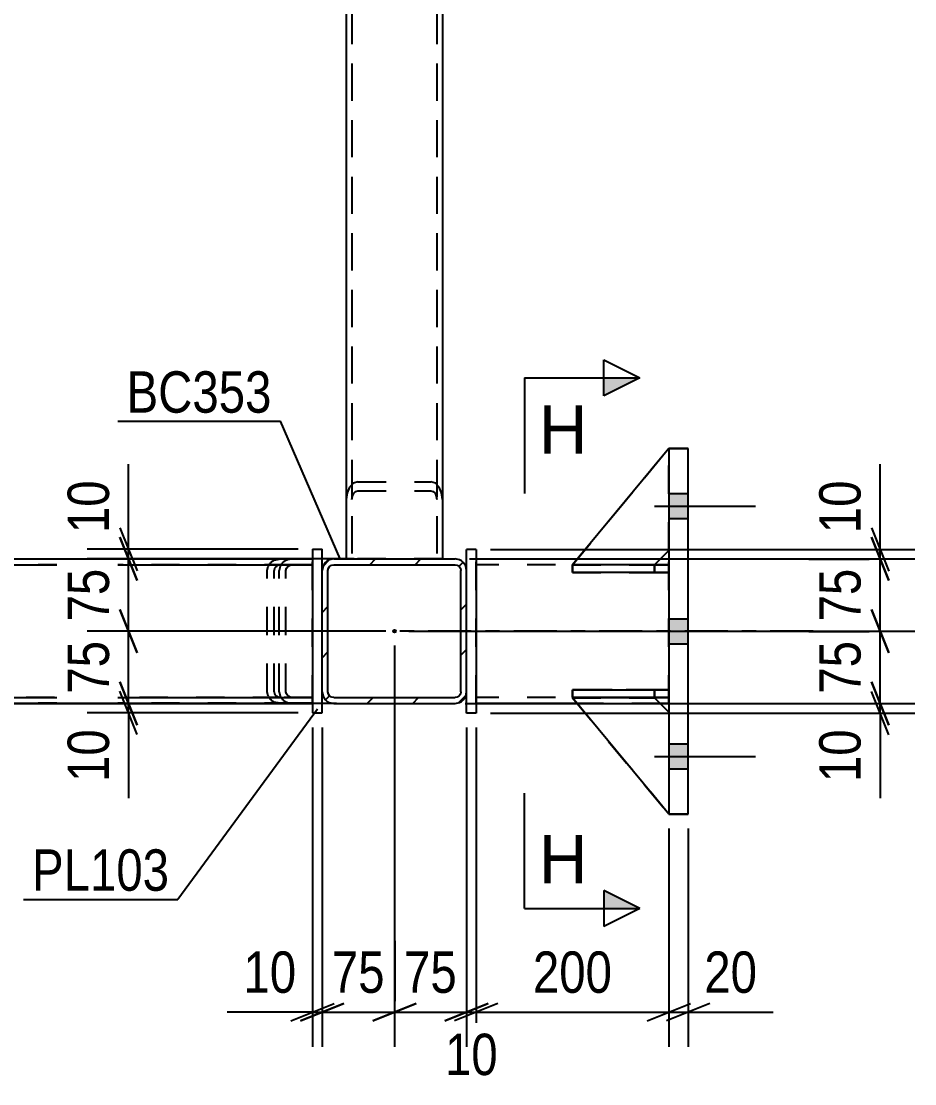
# Model space of a CAD drawing. Header units: millimetres. Extents: x -857 to 332, y -866 to -25.
# Drawn here: x 189 to 250.9, y -446.4 to -372.8 of the extents above; entities that cross this region are included whole.
import ezdxf

# ---------------------------------------------------------------- set-up
doc = ezdxf.new("R2010")
doc.units = ezdxf.units.MM
doc.linetypes.add('DXK_LINE_DOT2', pattern=[3.9198, 1.9599, -1.9599])
doc.linetypes.add('DXK_LINE_DOT3', pattern=[5.9187, 2.979, -0.9799, 0.9799, -0.9799])
doc.styles.add('Arial', font='ARIAL.TTF', dxfattribs={"height": 0.2})
doc.styles.add('Arial Narrow', font='ARIALN.TTF', dxfattribs={"height": 0.2})

# ---------------------------------------------------------------- blocks, each defined once
blk = doc.blocks.new('Part-570388934-14400 - 14099')
at = {"color": 7, "linetype": 'DXK_LINE_DOT2'}
for p, q in [((227.171, -419.67), (232.838, -419.67)), ((233.838, -427.73), (227.171, -419.67)), ((227.171, -419.67), (227.171, -419.67)), ((232.838, -419.67), (227.171, -419.67)), ((227.171, -419.67), (233.838, -427.73)), ((232.838, -419.67), (233.838, -420.67)), ((232.838, -419.67), (232.838, -419.67)), ((233.838, -420.67), (232.838, -419.67)), ((233.838, -420.67), (233.838, -427.73))]:
    blk.add_line(p, q, dxfattribs=at)
blk = doc.blocks.new('Part-570388934-14243 - 14099')
at = {"color": 7, "linetype": 'DXK_LINE_DOT2'}
for p, q in [((211.904, -211.721), (211.904, -410.055)), ((217.77, -211.721), (217.77, -410.055)), ((211.504, -215.028), (211.504, -410.055)), ((218.17, -215.028), (218.17, -410.055)), ((212.304, -404.712), (211.998, -404.806)), ((212.304, -404.712), (217.37, -404.712)), ((217.677, -404.806), (217.37, -404.712)), ((211.565, -405.473), (211.504, -405.944)), ((211.738, -405.073), (211.565, -405.473)), ((211.998, -404.806), (211.738, -405.073)), ((212.021, -405.509), (212.151, -405.375)), ((212.151, -405.375), (212.304, -405.328)), ((212.304, -405.328), (217.37, -405.328)), ((217.37, -405.328), (217.524, -405.375)), ((217.524, -405.375), (217.653, -405.509)), ((217.936, -405.073), (217.677, -404.806)), ((218.11, -405.473), (217.936, -405.073)), ((218.17, -405.944), (218.11, -405.473)), ((211.904, -405.944), (211.934, -405.709)), ((211.934, -405.709), (212.021, -405.509)), ((217.653, -405.509), (217.74, -405.709)), ((217.74, -405.709), (217.77, -405.944)), ((218.17, -410.055), (211.504, -410.055))]:
    blk.add_line(p, q, dxfattribs=at)
blk = doc.blocks.new('Part-570388934-14346 - 14099')
at = {"color": 2, "linetype": 'Continuous'}
for p, q in [((220.504, -409.396), (219.837, -409.396)), ((219.837, -410.857), (219.837, -409.396)), ((220.504, -409.396), (220.504, -420.73)), ((219.837, -420.73), (219.837, -419.257)), ((220.504, -420.73), (219.837, -420.73))]:
    blk.add_line(p, q, dxfattribs=at)
at = {"color": 7, "linetype": 'DXK_LINE_DOT2'}
blk.add_line((219.837, -419.257), (219.837, -410.857), dxfattribs=at)
blk = doc.blocks.new('Part-570388934-14349 - 14099')
at = {"color": 2, "linetype": 'Continuous'}
for p, q in [((227.171, -419.13), (233.838, -419.13)), ((227.171, -419.13), (227.171, -419.663)), ((233.838, -419.13), (233.838, -419.13)), ((233.838, -419.13), (233.838, -419.663)), ((233.838, -419.663), (227.171, -419.663)), ((233.838, -419.663), (233.838, -419.663))]:
    blk.add_line(p, q, dxfattribs=at)
at = {"color": 7, "linetype": 'DXK_LINE_DOT2'}
for p, q in [((232.838, -419.13), (227.171, -419.13)), ((233.838, -419.13), (232.838, -419.13)), ((232.838, -419.13), (232.838, -419.663)), ((233.838, -419.13), (233.838, -419.663)), ((227.171, -419.663), (232.838, -419.663)), ((232.838, -419.663), (233.838, -419.663))]:
    blk.add_line(p, q, dxfattribs=at)
blk = doc.blocks.new('Part-570388934-14339 - 14099')
at = {"color": 7, "linetype": 'DXK_LINE_DOT2'}
for p, q in [((227.171, -419.663), (227.171, -419.13)), ((227.171, -419.13), (232.838, -419.13)), ((233.838, -419.13), (227.171, -419.13)), ((232.838, -419.663), (232.838, -419.13)), ((232.838, -419.13), (233.838, -419.13)), ((233.838, -419.663), (233.838, -419.13)), ((232.838, -419.663), (227.171, -419.663)), ((227.171, -419.663), (233.838, -419.663)), ((233.838, -419.663), (232.838, -419.663)), ((233.838, -419.663), (233.838, -419.663))]:
    blk.add_line(p, q, dxfattribs=at)
blk = doc.blocks.new('Part-570388934-14341 - 14099')
at = {"color": 2, "linetype": 'Continuous'}
for p, q in [((233.838, -402.396), (235.171, -402.396)), ((233.838, -402.396), (233.838, -402.396)), ((233.838, -402.396), (233.838, -427.73)), ((235.171, -402.396), (235.171, -402.396)), ((235.171, -427.73), (235.171, -402.396)), ((235.171, -427.73), (233.838, -427.73))]:
    blk.add_line(p, q, dxfattribs=at)
at = {"color": 7, "linetype": 'DXK_LINE_DOT2'}
for p, q in [((235.171, -402.396), (233.838, -402.396)), ((233.838, -427.73), (233.838, -427.73)), ((233.838, -427.73), (235.171, -427.73)), ((235.171, -427.73), (235.171, -427.73))]:
    blk.add_line(p, q, dxfattribs=at)
blk = doc.blocks.new('Part-570388934-14302 - 14099')
at = {"linetype": 'Continuous'}
h = blk.add_hatch(dxfattribs=at)
h.set_pattern_fill('', scale=0.7, style=0, pattern_type=0)
h.set_pattern_definition([(45, (174.0042, -419.8335), (-1.57154, 1.57154), [])])
h.paths.add_polyline_path([(174.004, -410.277), (174.004, -419.833), (174.026, -419.821), (174.234, -419.562), (174.307, -419.255), (174.307, -410.855), (174.234, -410.549), (174.026, -410.29)])
at = {"color": 7, "linetype": 'DXK_LINE_DOT2'}
for p, q in [((168.207, -410.549), (168.171, -410.855)), ((168.311, -410.29), (168.207, -410.549)), ((168.466, -410.116), (168.311, -410.29)), ((168.428, -410.702), (168.48, -410.573)), ((168.65, -410.055), (168.466, -410.116)), ((168.48, -410.573), (168.558, -410.486)), ((168.558, -410.486), (168.65, -410.455)), ((168.65, -410.055), (209.17, -410.055)), ((168.65, -410.055), (173.047, -410.055)), ((168.65, -410.455), (174.159, -410.455)), ((168.65, -410.455), (209.17, -410.455)), ((173.677, -410.455), (173.768, -410.486)), ((173.768, -410.486), (173.846, -410.573)), ((173.846, -410.573), (173.898, -410.702)), ((174.159, -410.455), (209.17, -410.455)), ((206.029, -410.855), (206.101, -410.549)), ((206.648, -410.573), (206.544, -410.702)), ((206.62, -410.116), (206.986, -410.055)), ((206.648, -410.573), (206.689, -410.549)), ((206.689, -410.549), (206.803, -410.486)), ((206.803, -410.486), (206.986, -410.455)), ((209.17, -410.055), (209.17, -410.055)), ((209.17, -420.055), (209.17, -410.055)), ((168.171, -419.255), (168.171, -410.855)), ((168.41, -410.855), (168.428, -410.702)), ((168.41, -419.255), (168.41, -410.855)), ((173.898, -410.702), (173.916, -410.855)), ((173.916, -419.255), (173.916, -410.855)), ((206.029, -419.255), (206.029, -410.855)), ((206.544, -410.702), (206.507, -410.855)), ((206.507, -419.255), (206.507, -410.855)), ((168.171, -419.255), (168.207, -419.562)), ((168.428, -419.409), (168.41, -419.255)), ((168.48, -419.538), (168.428, -419.409)), ((173.898, -419.409), (173.846, -419.538)), ((173.916, -419.255), (173.898, -419.409)), ((206.101, -419.562), (206.029, -419.255)), ((206.507, -419.255), (206.544, -419.409)), ((206.544, -419.409), (206.648, -419.538)), ((168.207, -419.562), (168.311, -419.821)), ((168.311, -419.821), (168.466, -419.995)), ((168.466, -419.995), (168.65, -420.055)), ((168.558, -419.625), (168.48, -419.538)), ((168.65, -419.655), (168.558, -419.625)), ((168.65, -419.655), (174.159, -419.655)), ((206.986, -419.655), (168.65, -419.655)), ((168.65, -420.055), (209.17, -420.055)), ((168.65, -420.055), (173.047, -420.055)), ((173.768, -419.625), (173.677, -419.655)), ((173.846, -419.538), (173.768, -419.625)), ((174.159, -419.655), (209.17, -419.655)), ((206.986, -420.055), (206.62, -419.995)), ((206.648, -419.538), (206.689, -419.562)), ((206.689, -419.562), (206.803, -419.625)), ((206.803, -419.625), (206.986, -419.655)), ((209.17, -419.655), (206.986, -419.655))]:
    blk.add_line(p, q, dxfattribs=at)
at = {"color": 2, "linetype": 'Continuous'}
for p, q in [((173.047, -410.055), (209.17, -410.055)), ((173.86, -410.116), (173.677, -410.055)), ((174.004, -410.277), (173.86, -410.116)), ((174.004, -419.833), (174.004, -410.277)), ((174.026, -410.29), (174.004, -410.277)), ((174.234, -410.549), (174.026, -410.29)), ((174.307, -410.855), (174.234, -410.549)), ((174.307, -419.255), (174.307, -410.855)), ((174.234, -419.562), (174.307, -419.255)), ((173.047, -420.055), (209.17, -420.055)), ((173.677, -420.055), (173.86, -419.995)), ((173.86, -419.995), (174.004, -419.833)), ((174.004, -419.833), (174.026, -419.821)), ((174.026, -419.821), (174.234, -419.562))]:
    blk.add_line(p, q, dxfattribs=at)
at = {"color": 7, "linetype": 'DXK_LINE_DOT2'}
for centre, start, end in [((206.892, -410.969), 107.70112, 152.05364), ((206.892, -419.142), 207.94637, 252.29888)]:
    blk.add_arc(centre, 0.895, start, end, dxfattribs=at)
blk = doc.blocks.new('Part-570388934-14239 - 14099')
at = {"color": 7, "linetype": 'DXK_LINE_DOT2'}
for p, q in [((153.845, -410.055), (207.811, -410.055)), ((207.811, -410.455), (153.845, -410.455)), ((163.899, -410.055), (209.17, -410.055)), ((163.899, -410.455), (209.17, -410.455)), ((206.919, -410.58), (206.853, -410.855)), ((206.926, -410.549), (206.919, -410.58)), ((207.368, -410.702), (207.472, -410.573)), ((207.811, -410.055), (207.444, -410.116)), ((207.472, -410.573), (207.627, -410.486)), ((207.627, -410.486), (207.811, -410.455)), ((209.17, -410.055), (207.811, -410.055)), ((209.17, -410.455), (207.811, -410.455)), ((209.17, -420.055), (209.17, -410.055)), ((209.17, -410.455), (209.17, -410.455)), ((206.853, -419.255), (206.853, -410.855)), ((207.332, -410.855), (207.368, -410.702)), ((207.332, -419.255), (207.332, -410.855)), ((206.853, -419.255), (206.855, -419.263)), ((206.855, -419.263), (206.926, -419.562)), ((207.368, -419.409), (207.332, -419.255)), ((207.472, -419.538), (207.368, -419.409)), ((153.845, -419.655), (209.17, -419.655)), ((207.811, -420.055), (153.845, -420.055)), ((163.899, -419.655), (209.17, -419.655)), ((163.899, -420.055), (209.17, -420.055)), ((207.444, -419.995), (207.811, -420.055)), ((207.472, -419.538), (207.528, -419.569)), ((207.528, -419.569), (207.627, -419.625)), ((207.627, -419.625), (207.811, -419.655)), ((209.17, -420.055), (207.811, -420.055)), ((209.17, -420.055), (209.17, -420.055))]:
    blk.add_line(p, q, dxfattribs=at)
for centre, start, end in [((207.716, -410.968), 107.70112, 152.05364), ((207.716, -419.142), 207.94637, 252.29888)]:
    blk.add_arc(centre, 0.895, start, end, dxfattribs=at)
blk = doc.blocks.new('Part-570388934-14261 - 14099')
at = {"color": 7, "linetype": 'DXK_LINE_DOT2'}
for p, q in [((211.904, -215.028), (211.904, -410.056)), ((217.77, -215.028), (217.77, -410.056)), ((218.17, -410.056), (211.504, -410.056))]:
    blk.add_line(p, q, dxfattribs=at)
at = {"color": 2, "linetype": 'Continuous'}
for p, q in [((211.504, -229.842), (211.504, -410.056)), ((218.17, -229.842), (218.17, -410.056))]:
    blk.add_line(p, q, dxfattribs=at)
blk = doc.blocks.new('Part-570388934-14265 - 14099')
at = {"color": 7, "linetype": 'DXK_LINE_DOT2'}
for p, q in [((209.17, -410.063), (127.172, -410.063)), ((127.172, -410.063), (127.172, -420.063)), ((127.172, -410.463), (209.17, -410.463)), ((209.17, -420.063), (209.17, -410.063)), ((127.172, -419.663), (209.17, -419.663))]:
    blk.add_line(p, q, dxfattribs=at)
at = {"color": 2, "linetype": 'Continuous'}
blk.add_line((127.172, -420.063), (209.17, -420.063), dxfattribs=at)
blk = doc.blocks.new('Part-570388934-14287 - 14099')
at = {"linetype": 'Continuous'}
h = blk.add_hatch(dxfattribs=at)
h.set_pattern_fill('', scale=0.7, style=0, pattern_type=0)
h.set_pattern_definition([(45, (210.331, -410.1175), (-1.57154, 1.57154), [])])
h.paths.add_polyline_path([(210.637, -410.057), (210.331, -410.118), (210.071, -410.291), (209.898, -410.55), (209.837, -410.857), (209.837, -419.257), (209.898, -419.563), (210.071, -419.822), (210.331, -419.996), (210.637, -420.057), (219.037, -420.057), (219.343, -419.996), (219.603, -419.822), (219.776, -419.563), (219.837, -419.257), (219.837, -410.857), (219.776, -410.55), (219.603, -410.291), (219.343, -410.118), (219.037, -410.057)])
h.paths.add_polyline_path([(219.037, -410.457), (219.19, -410.487), (219.32, -410.574), (219.407, -410.704), (219.437, -410.857), (219.437, -419.257), (219.407, -419.41), (219.32, -419.539), (219.19, -419.626), (219.037, -419.657), (210.637, -419.657), (210.484, -419.626), (210.354, -419.539), (210.268, -419.41), (210.237, -419.257), (210.237, -410.857), (210.268, -410.704), (210.354, -410.574), (210.484, -410.487), (210.637, -410.457)])
blk.add_hatch(color=30, dxfattribs=at).paths.add_polyline_path([(214.837, -415.157, -1), (214.837, -414.957, -1)])
at = {"color": 2, "linetype": 'Continuous'}
for p, q in [((209.898, -410.55), (209.837, -410.857)), ((210.268, -410.704), (210.354, -410.574)), ((210.637, -410.057), (210.331, -410.118)), ((210.354, -410.574), (210.484, -410.487)), ((210.484, -410.487), (210.637, -410.457)), ((210.637, -410.057), (210.637, -410.057)), ((210.637, -410.057), (219.037, -410.057)), ((210.637, -410.457), (210.637, -410.457)), ((210.637, -410.457), (219.037, -410.457)), ((219.037, -410.057), (219.037, -410.057)), ((219.343, -410.118), (219.037, -410.057)), ((219.037, -410.457), (219.037, -410.457)), ((219.037, -410.457), (219.19, -410.487)), ((219.19, -410.487), (219.32, -410.574)), ((219.32, -410.574), (219.407, -410.704)), ((219.837, -410.857), (219.776, -410.55)), ((209.837, -410.857), (209.837, -410.857)), ((209.837, -419.257), (209.837, -410.857)), ((210.237, -410.857), (210.268, -410.704)), ((210.237, -410.857), (210.237, -410.857)), ((210.237, -419.257), (210.237, -410.857)), ((219.407, -410.704), (219.437, -410.857)), ((219.437, -410.857), (219.437, -410.857)), ((219.437, -419.257), (219.437, -410.857)), ((219.837, -410.857), (219.837, -410.857)), ((219.837, -419.257), (219.837, -410.857)), ((209.837, -419.257), (209.837, -419.257)), ((209.837, -419.257), (209.898, -419.563)), ((210.237, -419.257), (210.237, -419.257)), ((210.268, -419.41), (210.237, -419.257)), ((210.354, -419.539), (210.268, -419.41)), ((219.407, -419.41), (219.32, -419.539)), ((219.437, -419.257), (219.407, -419.41)), ((219.437, -419.257), (219.437, -419.257)), ((219.776, -419.563), (219.837, -419.257)), ((219.837, -419.257), (219.837, -419.257)), ((210.331, -419.996), (210.637, -420.057)), ((210.484, -419.626), (210.354, -419.539)), ((210.637, -419.657), (210.484, -419.626)), ((210.637, -419.657), (210.637, -419.657)), ((210.637, -419.657), (219.037, -419.657)), ((210.637, -420.057), (210.637, -420.057)), ((210.637, -420.057), (219.037, -420.057)), ((219.19, -419.626), (219.037, -419.657)), ((219.037, -419.657), (219.037, -419.657)), ((219.037, -420.057), (219.343, -419.996)), ((219.037, -420.057), (219.037, -420.057)), ((219.32, -419.539), (219.19, -419.626))]:
    blk.add_line(p, q, dxfattribs=at)
at = {"color": 30, "linetype": 'DXK_LINE_DOT3'}
blk.add_line((214.837, -415.057), (214.837, -415.057), dxfattribs=at)
at = {"color": 30, "linetype": 'Continuous'}
blk.add_circle((214.837, -415.057), 0.1, dxfattribs=at)
at = {"color": 2, "linetype": 'Continuous'}
for centre, start, end in [((210.637, -410.857), 112.5, 157.5), ((219.037, -410.857), 22.5, 67.5), ((210.637, -419.257), 202.5, 247.5), ((219.037, -419.257), 292.5, 337.5)]:
    blk.add_arc(centre, 0.8, start, end, dxfattribs=at)
blk = doc.blocks.new('Part-570388934-14398 - 14099')
at = {"color": 7, "linetype": 'DXK_LINE_DOT2'}
for p, q in [((233.838, -402.397), (227.171, -410.47)), ((227.171, -410.47), (233.838, -402.397)), ((233.838, -409.47), (233.838, -402.397)), ((232.838, -410.47), (233.838, -409.47)), ((233.838, -409.47), (232.838, -410.47)), ((227.171, -410.47), (232.838, -410.47)), ((227.171, -410.47), (227.171, -410.47)), ((232.838, -410.47), (227.171, -410.47)), ((232.838, -410.47), (232.838, -410.47))]:
    blk.add_line(p, q, dxfattribs=at)
blk = doc.blocks.new('Part-570388934-14401 - 14099')
at = {"color": 2, "linetype": 'Continuous'}
for p, q in [((227.171, -419.67), (227.171, -419.67)), ((232.838, -419.67), (227.171, -419.67)), ((233.838, -427.73), (227.171, -419.67)), ((232.838, -419.67), (232.838, -419.67)), ((232.838, -419.67), (233.838, -420.67))]:
    blk.add_line(p, q, dxfattribs=at)
at = {"color": 7, "linetype": 'DXK_LINE_DOT2'}
for p, q in [((227.171, -419.67), (232.838, -419.67)), ((233.838, -427.73), (227.171, -419.67)), ((232.838, -419.67), (233.838, -420.67)), ((233.838, -420.67), (233.838, -427.73))]:
    blk.add_line(p, q, dxfattribs=at)
blk = doc.blocks.new('Part-570388934-14337 - 14099')
at = {"color": 2, "linetype": 'Continuous'}
for p, q in [((227.507, -410.063), (220.504, -410.063)), ((233.838, -410.063), (233.244, -410.063)), ((227.496, -420.063), (220.504, -420.063)), ((233.838, -420.063), (233.231, -420.063))]:
    blk.add_line(p, q, dxfattribs=at)
at = {"color": 7, "linetype": 'DXK_LINE_DOT2'}
for p, q in [((220.504, -420.063), (220.504, -410.063)), ((233.838, -410.463), (220.504, -410.463)), ((233.244, -410.063), (227.507, -410.063)), ((233.838, -420.063), (233.838, -410.063)), ((233.838, -419.663), (220.504, -419.663)), ((233.231, -420.063), (227.496, -420.063))]:
    blk.add_line(p, q, dxfattribs=at)
at = {"color": 7, "linetype": 'DXK_LINE_DOT3'}
blk.add_line((243.838, -415.063), (210.504, -415.063), dxfattribs=at)
blk = doc.blocks.new('Part-570388934-14338 - 14099')
at = {"color": 2, "linetype": 'Continuous'}
for p, q in [((227.177, -410.463), (227.171, -410.463)), ((227.171, -410.463), (227.171, -410.996)), ((233.838, -410.463), (227.722, -410.463)), ((233.838, -410.463), (233.838, -410.463)), ((233.838, -410.463), (233.838, -410.997)), ((233.838, -410.997), (227.171, -410.996)), ((233.838, -410.997), (233.838, -410.996))]:
    blk.add_line(p, q, dxfattribs=at)
at = {"color": 7, "linetype": 'DXK_LINE_DOT2'}
for p, q in [((227.722, -410.463), (227.177, -410.463)), ((232.838, -410.463), (227.177, -410.463)), ((232.838, -410.463), (233.838, -410.463)), ((232.838, -410.463), (232.838, -410.996)), ((233.838, -410.463), (233.838, -410.996)), ((227.171, -410.996), (232.838, -410.996)), ((232.838, -410.996), (233.838, -410.996))]:
    blk.add_line(p, q, dxfattribs=at)
blk = doc.blocks.new('Part-570388934-14340 - 14099')
at = {"color": 7, "linetype": 'DXK_LINE_DOT2'}
for p, q in [((227.171, -410.997), (227.171, -410.463)), ((227.171, -410.463), (232.838, -410.463)), ((233.838, -410.463), (227.171, -410.463)), ((232.838, -410.997), (232.838, -410.463)), ((232.838, -410.463), (233.838, -410.463)), ((233.838, -410.997), (233.838, -410.463)), ((232.838, -410.997), (227.171, -410.997)), ((227.171, -410.997), (233.838, -410.997)), ((233.838, -410.997), (232.838, -410.997)), ((233.838, -410.997), (233.838, -410.997))]:
    blk.add_line(p, q, dxfattribs=at)
blk = doc.blocks.new('Part-570388934-14361 - 14099')
at = {"color": 2, "linetype": 'Continuous'}
for p, q in [((209.17, -409.389), (209.837, -409.389)), ((209.17, -409.389), (209.17, -420.722)), ((209.837, -410.857), (209.837, -409.389)), ((209.837, -420.722), (209.837, -419.257)), ((209.17, -420.722), (209.837, -420.722))]:
    blk.add_line(p, q, dxfattribs=at)
at = {"color": 7, "linetype": 'DXK_LINE_DOT2'}
for p, q in [((209.17, -409.389), (209.837, -409.389)), ((209.837, -419.257), (209.837, -410.857)), ((209.17, -420.722), (209.837, -420.722))]:
    blk.add_line(p, q, dxfattribs=at)
blk = doc.blocks.new('Part-570388934-14399 - 14099')
at = {"color": 2, "linetype": 'Continuous'}
for p, q in [((233.838, -402.397), (227.171, -410.47)), ((232.844, -410.463), (233.838, -409.47)), ((227.722, -410.47), (227.171, -410.47)), ((227.171, -410.47), (227.171, -410.47))]:
    blk.add_line(p, q, dxfattribs=at)
at = {"color": 7, "linetype": 'DXK_LINE_DOT2'}
for p, q in [((227.171, -410.47), (233.838, -402.397)), ((233.838, -409.47), (233.838, -402.397)), ((232.838, -410.47), (233.838, -409.47)), ((232.838, -410.47), (227.171, -410.47)), ((232.838, -410.47), (227.722, -410.47)), ((232.838, -410.47), (232.844, -410.463)), ((232.838, -410.47), (232.838, -410.47))]:
    blk.add_line(p, q, dxfattribs=at)
blk = doc.blocks.new('Bolt-570388934-14423 - 14099')
at = {"linetype": 'Continuous'}
for points in [[(235.171, -407.263), (235.171, -405.53), (233.838, -405.53), (233.838, -407.263)], [(235.171, -407.263), (235.171, -405.53), (233.838, -405.53), (233.838, -407.263)], [(235.171, -407.263), (235.171, -405.53), (233.838, -405.53), (233.838, -407.263)], [(235.171, -415.93), (235.171, -414.196), (233.838, -414.196), (233.838, -415.93)], [(235.171, -415.93), (235.171, -414.196), (233.838, -414.196), (233.838, -415.93)], [(235.171, -424.596), (235.171, -422.863), (233.838, -422.863), (233.838, -424.596)], [(235.171, -424.596), (235.171, -422.863), (233.838, -422.863), (233.838, -424.596)], [(235.171, -424.596), (235.171, -422.863), (233.838, -422.863), (233.838, -424.596)]]:
    blk.add_hatch(color=1, dxfattribs=at).paths.add_polyline_path(points)
at = {"color": 1, "linetype": 'Continuous'}
for p, q in [((233.838, -405.53), (235.171, -405.53)), ((233.838, -405.53), (235.171, -405.53)), ((233.838, -405.53), (235.171, -405.53)), ((232.838, -406.396), (239.838, -406.396)), ((232.838, -406.396), (239.838, -406.396)), ((232.838, -406.396), (239.838, -406.396)), ((233.838, -407.263), (235.171, -407.263)), ((233.838, -407.263), (235.171, -407.263)), ((233.838, -407.263), (235.171, -407.263)), ((233.838, -414.196), (235.171, -414.196)), ((233.838, -414.196), (235.171, -414.196)), ((232.838, -415.063), (239.838, -415.063)), ((232.838, -415.063), (239.838, -415.063)), ((233.838, -415.93), (235.171, -415.93)), ((233.838, -415.93), (235.171, -415.93)), ((233.838, -422.863), (235.171, -422.863)), ((233.838, -422.863), (235.171, -422.863)), ((233.838, -422.863), (235.171, -422.863)), ((232.838, -423.73), (239.838, -423.73)), ((232.838, -423.73), (239.838, -423.73)), ((232.838, -423.73), (239.838, -423.73)), ((233.838, -424.596), (235.171, -424.596)), ((233.838, -424.596), (235.171, -424.596)), ((233.838, -424.596), (235.171, -424.596))]:
    blk.add_line(p, q, dxfattribs=at)
blk = doc.blocks.new('StraightDimension-570388934-14754 - 14099')
at = {"color": 7, "linetype": 'Continuous'}
for p, q in [((209.17, -421.722), (209.17, -443.855)), ((209.837, -421.722), (209.837, -443.855)), ((209.17, -441.455), (203.264, -441.455)), ((209.17, -441.455), (203.264, -441.455)), ((207.67, -442.055), (210.67, -440.855)), ((211.337, -440.855), (208.337, -442.055)), ((209.17, -441.455), (209.837, -441.455))]:
    blk.add_line(p, q, dxfattribs=at)
at = {"color": 0}
blk.add_wipeout([(208.645, -440.705), (208.645, -436.505), (203.789, -436.505), (203.789, -440.705)], dxfattribs=at)
at = {"color": 3, "style": 'Arial Narrow'}
blk.add_text('10', height=2.8633, dxfattribs=at).set_placement((204.389, -440.105))
blk = doc.blocks.new('StraightDimension-570388934-14764 - 14099')
at = {"color": 7, "linetype": 'Continuous'}
for p, q in [((233.838, -428.729), (233.838, -443.855)), ((235.171, -428.729), (235.171, -443.855)), ((232.338, -442.055), (235.338, -440.855)), ((236.671, -440.855), (233.671, -442.055)), ((233.838, -441.455), (235.171, -441.455)), ((235.171, -441.455), (241.077, -441.455)), ((235.171, -441.455), (241.077, -441.455))]:
    blk.add_line(p, q, dxfattribs=at)
at = {"color": 0}
blk.add_wipeout([(240.552, -440.705), (240.552, -436.505), (235.696, -436.505), (235.696, -440.705)], dxfattribs=at)
at = {"color": 3, "style": 'Arial Narrow'}
blk.add_text('20', height=2.8633, dxfattribs=at).set_placement((236.296, -440.105))
blk = doc.blocks.new('StraightDimension-570388934-14768 - 14099')
at = {"color": 7, "linetype": 'Continuous'}
for p, q in [((220.504, -421.729), (220.504, -443.855)), ((233.838, -428.729), (233.838, -443.855)), ((222.004, -440.855), (219.004, -442.055)), ((220.504, -441.455), (233.838, -441.455)), ((232.338, -442.055), (235.338, -440.855))]:
    blk.add_line(p, q, dxfattribs=at)
at = {"color": 0}
blk.add_wipeout([(230.513, -440.705), (230.513, -436.505), (223.829, -436.505), (223.829, -440.705)], dxfattribs=at)
at = {"color": 3, "style": 'Arial Narrow'}
blk.add_text('200', height=2.8633, dxfattribs=at).set_placement((224.429, -440.105))
blk = doc.blocks.new('StraightDimension-570388934-14772 - 14099')
at = {"color": 7, "linetype": 'Continuous'}
for p, q in [((219.837, -421.729), (219.837, -444.305)), ((220.504, -421.729), (220.504, -444.305)), ((218.337, -442.055), (221.337, -440.855)), ((222.004, -440.855), (219.004, -442.055)), ((219.837, -441.455), (220.504, -441.455))]:
    blk.add_line(p, q, dxfattribs=at)
at = {"color": 0}
blk.add_wipeout([(222.599, -446.405), (222.599, -442.205), (217.742, -442.205), (217.742, -446.405)], dxfattribs=at)
at = {"color": 3, "style": 'Arial Narrow'}
blk.add_text('10', height=2.8633, dxfattribs=at).set_placement((218.342, -445.805))
blk = doc.blocks.new('StraightDimension-570388934-14793 - 14099')
at = {"color": 7, "linetype": 'Continuous'}
for p, q in [((214.837, -416.056), (214.837, -443.855)), ((219.837, -421.729), (219.837, -443.855)), ((213.337, -442.055), (216.337, -440.855)), ((214.837, -441.455), (219.837, -441.455)), ((221.337, -440.855), (218.337, -442.055))]:
    blk.add_line(p, q, dxfattribs=at)
at = {"color": 0}
blk.add_wipeout([(219.765, -440.705), (219.765, -436.505), (214.909, -436.505), (214.909, -440.705)], dxfattribs=at)
at = {"color": 3, "style": 'Arial Narrow'}
blk.add_text('75', height=2.8633, dxfattribs=at).set_placement((215.509, -440.105))
blk = doc.blocks.new('StraightDimension-570388934-14888 - 14099')
at = {"color": 7, "linetype": 'Continuous'}
for p, q in [((247.869, -418.563), (249.069, -421.563)), ((249.069, -422.229), (247.869, -419.229)), ((219.733, -420.063), (250.869, -420.063)), ((248.469, -420.729), (248.469, -420.063)), ((221.504, -420.729), (250.869, -420.729)), ((248.469, -420.729), (248.469, -426.635)), ((248.469, -420.729), (248.469, -426.635))]:
    blk.add_line(p, q, dxfattribs=at)
at = {"color": 0}
blk.add_wipeout([(247.719, -421.254), (243.519, -421.254), (243.519, -426.11), (247.719, -426.11)], dxfattribs=at)
at = {"color": 3, "style": 'Arial Narrow'}
blk.add_text('10', height=2.8633, rotation=90.00021, dxfattribs=at).set_placement((247.119, -425.51))
blk = doc.blocks.new('StraightDimension-570388934-14889 - 14099')
at = {"color": 7, "linetype": 'Continuous'}
for p, q in [((247.869, -413.555), (249.069, -416.555)), ((215.837, -415.055), (250.869, -415.055)), ((248.469, -420.063), (248.469, -415.055)), ((249.069, -421.563), (247.869, -418.563)), ((219.733, -420.063), (250.869, -420.063))]:
    blk.add_line(p, q, dxfattribs=at)
at = {"color": 0}
blk.add_wipeout([(247.719, -415.131), (243.519, -415.131), (243.519, -419.987), (247.719, -419.987)], dxfattribs=at)
at = {"color": 3, "style": 'Arial Narrow'}
blk.add_text('75', height=2.8633, rotation=90.00021, dxfattribs=at).set_placement((247.119, -419.387))
blk = doc.blocks.new('StraightDimension-570388934-14900 - 14099')
at = {"color": 7, "linetype": 'Continuous'}
for p, q in [((247.869, -408.557), (249.069, -411.557)), ((220.037, -410.057), (250.869, -410.057)), ((248.469, -415.055), (248.469, -410.057)), ((249.069, -416.555), (247.869, -413.555)), ((215.837, -415.055), (250.869, -415.055))]:
    blk.add_line(p, q, dxfattribs=at)
at = {"color": 0}
blk.add_wipeout([(247.719, -410.128), (243.519, -410.128), (243.519, -414.984), (247.719, -414.984)], dxfattribs=at)
at = {"color": 3, "style": 'Arial Narrow'}
blk.add_text('75', height=2.8633, rotation=90.00021, dxfattribs=at).set_placement((247.119, -414.384))
blk = doc.blocks.new('StraightDimension-570388934-14914 - 14099')
at = {"color": 7, "linetype": 'Continuous'}
for p, q in [((248.469, -409.396), (248.469, -403.49)), ((248.469, -409.396), (248.469, -403.49)), ((247.869, -407.896), (249.069, -410.896)), ((249.069, -411.557), (247.869, -408.557)), ((221.504, -409.396), (250.869, -409.396)), ((248.469, -410.057), (248.469, -409.396)), ((220.037, -410.057), (250.869, -410.057))]:
    blk.add_line(p, q, dxfattribs=at)
at = {"color": 0}
blk.add_wipeout([(247.719, -404.015), (243.519, -404.015), (243.519, -408.871), (247.719, -408.871)], dxfattribs=at)
at = {"color": 3, "style": 'Arial Narrow'}
blk.add_text('10', height=2.8633, rotation=90.00021, dxfattribs=at).set_placement((247.119, -408.271))
blk = doc.blocks.new('StraightDimension-570388934-14922 - 14099')
at = {"color": 7, "linetype": 'Continuous'}
for p, q in [((196.427, -409.389), (196.427, -403.482)), ((196.427, -409.389), (196.427, -403.482)), ((195.827, -407.889), (197.027, -410.889)), ((197.027, -411.556), (195.827, -408.556)), ((208.17, -409.389), (193.577, -409.389)), ((196.427, -410.056), (196.427, -409.389)), ((212.058, -410.056), (193.577, -410.056))]:
    blk.add_line(p, q, dxfattribs=at)
at = {"color": 0}
blk.add_wipeout([(195.677, -404.007), (191.477, -404.007), (191.477, -408.864), (195.677, -408.864)], dxfattribs=at)
at = {"color": 3, "style": 'Arial Narrow'}
blk.add_text('10', height=2.8633, rotation=90.00021, dxfattribs=at).set_placement((195.077, -408.264))
blk = doc.blocks.new('StraightDimension-570388934-14933 - 14099')
at = {"color": 7, "linetype": 'Continuous'}
for p, q in [((195.827, -408.556), (197.027, -411.556)), ((212.058, -410.056), (193.577, -410.056)), ((196.427, -415.057), (196.427, -410.056)), ((197.027, -416.557), (195.827, -413.557)), ((213.837, -415.057), (193.577, -415.057))]:
    blk.add_line(p, q, dxfattribs=at)
at = {"color": 0}
blk.add_wipeout([(195.677, -410.128), (191.477, -410.128), (191.477, -414.985), (195.677, -414.985)], dxfattribs=at)
at = {"color": 3, "style": 'Arial Narrow'}
blk.add_text('75', height=2.8633, rotation=90.00021, dxfattribs=at).set_placement((195.077, -414.385))
blk = doc.blocks.new('StraightDimension-570388934-14951 - 14099')
at = {"color": 7, "linetype": 'Continuous'}
for p, q in [((195.827, -413.557), (197.027, -416.557)), ((213.837, -415.057), (193.577, -415.057)), ((196.427, -420.057), (196.427, -415.057)), ((197.027, -421.557), (195.827, -418.557)), ((210.83, -420.057), (193.577, -420.057))]:
    blk.add_line(p, q, dxfattribs=at)
at = {"color": 0}
blk.add_wipeout([(195.677, -415.129), (191.477, -415.129), (191.477, -419.985), (195.677, -419.985)], dxfattribs=at)
at = {"color": 3, "style": 'Arial Narrow'}
blk.add_text('75', height=2.8633, rotation=90.00021, dxfattribs=at).set_placement((195.077, -419.385))
blk = doc.blocks.new('StraightDimension-570388934-14968 - 14099')
at = {"color": 7, "linetype": 'Continuous'}
for p, q in [((195.827, -418.557), (197.027, -421.557)), ((197.027, -422.222), (195.827, -419.222)), ((210.83, -420.057), (193.577, -420.057)), ((196.427, -420.722), (196.427, -420.057)), ((208.17, -420.722), (193.577, -420.722)), ((196.427, -420.722), (196.427, -426.628)), ((196.427, -420.722), (196.427, -426.628))]:
    blk.add_line(p, q, dxfattribs=at)
at = {"color": 0}
blk.add_wipeout([(195.677, -421.247), (191.477, -421.247), (191.477, -426.103), (195.677, -426.103)], dxfattribs=at)
at = {"color": 3, "style": 'Arial Narrow'}
blk.add_text('10', height=2.8633, rotation=90.00021, dxfattribs=at).set_placement((195.077, -425.503))
blk = doc.blocks.new('StraightDimension-570388934-19457 - 14099')
at = {"color": 7, "linetype": 'Continuous'}
for p, q in [((214.837, -416.056), (214.837, -443.855)), ((209.837, -421.722), (209.837, -443.855)), ((208.337, -442.055), (211.337, -440.855)), ((209.837, -441.455), (214.837, -441.455)), ((216.337, -440.855), (213.337, -442.055))]:
    blk.add_line(p, q, dxfattribs=at)
at = {"color": 0}
blk.add_wipeout([(214.765, -440.705), (214.765, -436.505), (209.909, -436.505), (209.909, -440.705)], dxfattribs=at)
at = {"color": 3, "style": 'Arial Narrow'}
blk.add_text('75', height=2.8633, dxfattribs=at).set_placement((210.509, -440.105))
blk = doc.blocks.new('Mark-570388934-14357 - 14099')
at = {"color": 30, "linetype": 'Continuous'}
for p in [(209.513, -420.449), (189.151, -433.636)]:
    blk.add_line(p, (199.855, -433.636), dxfattribs=at)
at = {"color": 0}
blk.add_wipeout([(199.255, -433.036), (199.255, -430.036), (189.751, -430.036), (189.751, -433.036)], dxfattribs=at)
blk.add_wipeout([(199.255, -433.036), (199.255, -430.036), (189.751, -430.036), (189.751, -433.036)], dxfattribs=at)
at = {"color": 3, "style": 'Arial Narrow'}
blk.add_text('PL103', height=2.8633, dxfattribs=at).set_placement((189.751, -433.036))
blk = doc.blocks.new('Mark-570388934-14283 - 14099')
at = {"color": 30, "linetype": 'Continuous'}
for p in [(195.696, -400.523), (211.074, -410.057)]:
    blk.add_line(p, (206.945, -400.523), dxfattribs=at)
at = {"color": 0}
blk.add_wipeout([(206.345, -399.923), (206.345, -396.923), (196.296, -396.923), (196.296, -399.923)], dxfattribs=at)
blk.add_wipeout([(206.345, -399.923), (206.345, -396.923), (196.296, -396.923), (196.296, -399.923)], dxfattribs=at)
at = {"color": 3, "style": 'Arial Narrow'}
blk.add_text('BC353', height=2.8633, dxfattribs=at).set_placement((196.296, -399.923))
blk = doc.blocks.new('SectionMark-570388934-15021 - 14099')
at = {"linetype": 'Continuous'}
for points in [[(229.338, -398.762), (229.338, -397.512), (231.838, -397.512)], [(229.338, -434.272), (229.338, -433.022), (231.838, -434.272)]]:
    blk.add_hatch(color=6, dxfattribs=at).paths.add_polyline_path(points)
at = {"color": 6, "linetype": 'Continuous'}
for p, q in [((229.338, -398.762), (229.338, -396.262)), ((229.338, -396.262), (231.838, -397.512)), ((223.838, -397.512), (223.838, -405.512)), ((223.838, -397.512), (231.838, -397.512)), ((231.838, -397.512), (229.338, -398.762)), ((223.838, -434.272), (223.838, -426.272)), ((231.838, -434.272), (229.338, -433.022)), ((229.338, -433.022), (229.338, -435.522)), ((223.838, -434.272), (231.838, -434.272)), ((231.838, -434.272), (229.338, -435.522))]:
    blk.add_line(p, q, dxfattribs=at)
at = {"color": 0, "linetype": 'Continuous'}
for points in [[(228.208, -402.762), (228.208, -399.262), (224.838, -399.262), (224.838, -402.762)], [(228.208, -432.522), (228.208, -429.022), (224.838, -429.022), (224.838, -432.522)]]:
    blk.add_wipeout(points, dxfattribs=at)
at = {"color": 3, "linetype": 'Continuous', "style": 'Arial'}
for p in [(224.838, -402.762), (224.838, -432.522)]:
    blk.add_text('H', height=3.343, dxfattribs=at).set_placement(p)

msp = doc.modelspace()

# ---------------------------------------------------------------- block references
for name in ['Part-570388934-14243 - 14099', 'Part-570388934-14261 - 14099', 'Part-570388934-14398 - 14099', 'Part-570388934-14399 - 14099', 'Part-570388934-14341 - 14099', 'Bolt-570388934-14423 - 14099', 'Part-570388934-14361 - 14099', 'Part-570388934-14346 - 14099', 'Part-570388934-14265 - 14099', 'Part-570388934-14239 - 14099', 'Part-570388934-14302 - 14099', 'Part-570388934-14287 - 14099', 'Part-570388934-14337 - 14099', 'Part-570388934-14338 - 14099', 'Part-570388934-14340 - 14099', 'Part-570388934-14349 - 14099', 'Part-570388934-14339 - 14099', 'Part-570388934-14400 - 14099', 'Part-570388934-14401 - 14099', 'StraightDimension-570388934-14754 - 14099', 'StraightDimension-570388934-14764 - 14099']:
    msp.add_blockref(name, (0, 0))

# ---------------------------------------------------------------- next in the draw order: block references
for name in ['StraightDimension-570388934-14922 - 14099', 'StraightDimension-570388934-14768 - 14099']:
    msp.add_blockref(name, (0, 0))

# ---------------------------------------------------------------- next in the draw order: block references
msp.add_blockref('StraightDimension-570388934-14772 - 14099', (0, 0))

# ---------------------------------------------------------------- next in the draw order: block references
msp.add_blockref('StraightDimension-570388934-14793 - 14099', (0, 0))

# ---------------------------------------------------------------- next in the draw order: block references
for name in ['StraightDimension-570388934-14933 - 14099', 'StraightDimension-570388934-14888 - 14099']:
    msp.add_blockref(name, (0, 0))

# ---------------------------------------------------------------- next in the draw order: block references
for name in ['Mark-570388934-14283 - 14099', 'StraightDimension-570388934-14951 - 14099', 'StraightDimension-570388934-14889 - 14099']:
    msp.add_blockref(name, (0, 0))

# ---------------------------------------------------------------- next in the draw order: block references
for name in ['StraightDimension-570388934-14900 - 14099', 'StraightDimension-570388934-14968 - 14099']:
    msp.add_blockref(name, (0, 0))

# ---------------------------------------------------------------- next in the draw order: block references
for name in ['StraightDimension-570388934-14914 - 14099', 'StraightDimension-570388934-19457 - 14099']:
    msp.add_blockref(name, (0, 0))

# ---------------------------------------------------------------- next in the draw order: block references
for name in ['SectionMark-570388934-15021 - 14099', 'Mark-570388934-14357 - 14099']:
    msp.add_blockref(name, (0, 0))

doc.saveas('drawing.dxf')
